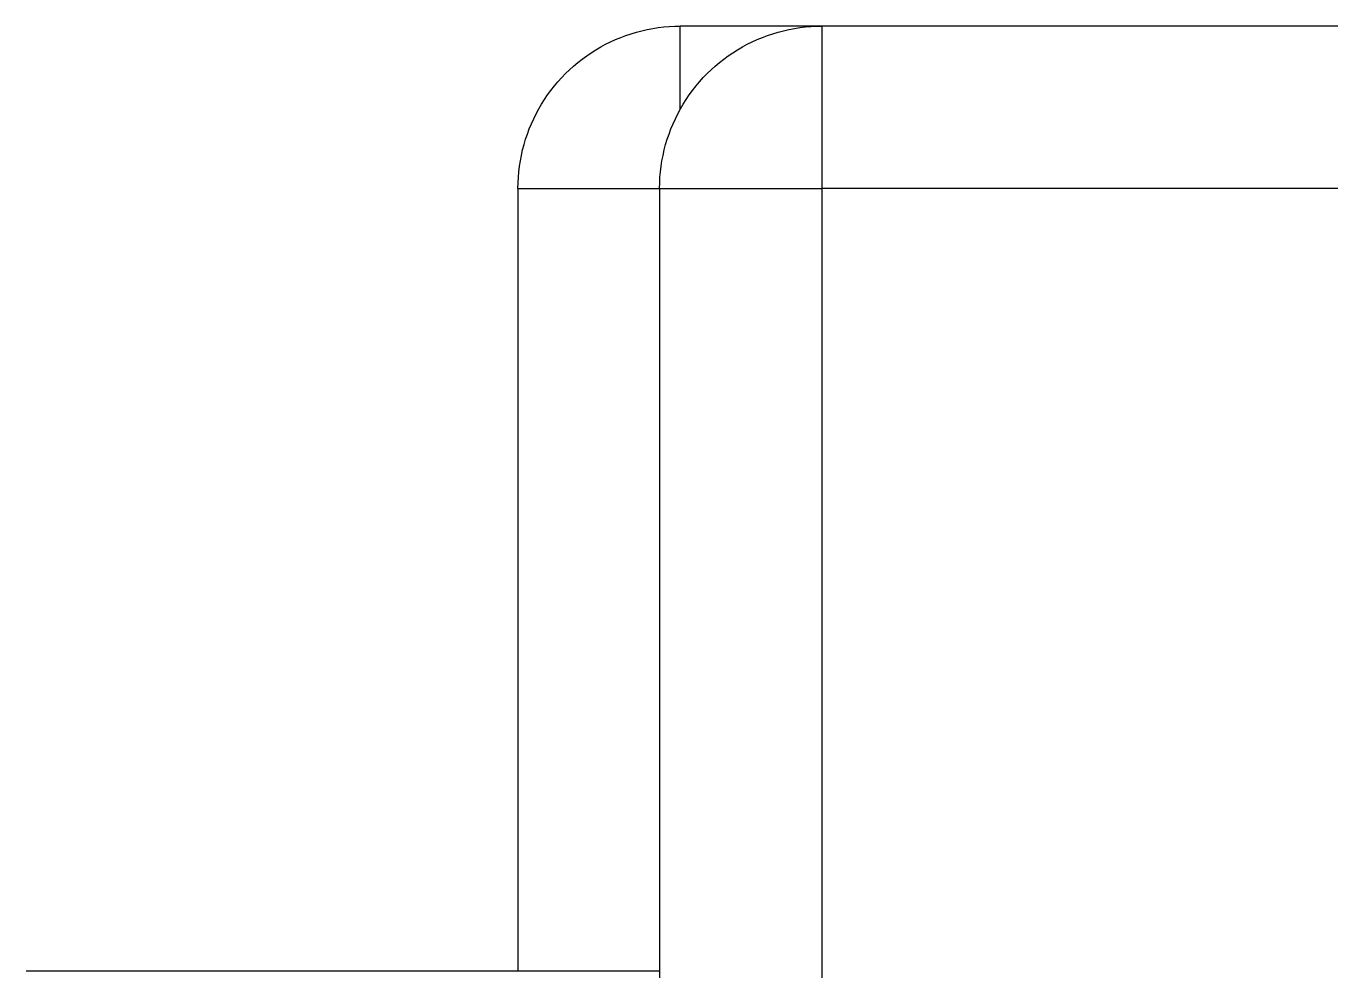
# Model space of a CAD drawing. Header units: millimetres. Extents: x -1283 to 2747, y -259 to 2557.
# Drawn here: x 1144.27 to 1168.39, y 2041.18 to 2058.65 of the extents above; entities that cross this region are included whole.
import ezdxf

# ---------------------------------------------------------------- set-up
doc = ezdxf.new("R2010")
doc.units = ezdxf.units.MM
doc.header["$MEASUREMENT"] = 0
doc.layers.add('Utwórz2D linie widoczne', color=7, linetype='Continuous', true_color=0x000000)

msp = doc.modelspace()

# ---------------------------------------------------------------- linework, layer by layer
at = {"layer": 'Utwórz2D linie widoczne'}
for p, q in [((1155.167, 2058.397), (1155.262, 2058.436)), ((1155.262, 2058.436), (1155.358, 2058.472)), ((1155.358, 2058.472), (1155.455, 2058.505)), ((1155.455, 2058.505), (1155.553, 2058.534)), ((1155.553, 2058.534), (1155.652, 2058.56)), ((1155.652, 2058.56), (1155.752, 2058.583)), ((1155.752, 2058.583), (1155.853, 2058.602)), ((1155.853, 2058.602), (1155.954, 2058.618)), ((1155.954, 2058.618), (1156.056, 2058.63)), ((1156.056, 2058.63), (1156.158, 2058.639)), ((1156.158, 2058.639), (1156.26, 2058.644)), ((1156.26, 2058.644), (1156.362, 2058.646)), ((1158.98, 2058.646), (1156.362, 2058.646)), ((1156.362, 2057.11), (1156.362, 2058.646)), ((1157.785, 2058.397), (1157.88, 2058.436)), ((1157.88, 2058.436), (1157.976, 2058.472)), ((1157.976, 2058.472), (1158.073, 2058.505)), ((1158.073, 2058.505), (1158.171, 2058.534)), ((1158.171, 2058.534), (1158.27, 2058.56)), ((1158.27, 2058.56), (1158.37, 2058.583)), ((1158.37, 2058.583), (1158.471, 2058.602)), ((1158.471, 2058.602), (1158.572, 2058.618)), ((1158.572, 2058.618), (1158.674, 2058.63)), ((1158.674, 2058.63), (1158.776, 2058.639)), ((1158.776, 2058.639), (1158.878, 2058.644)), ((1158.878, 2058.644), (1158.98, 2058.646)), ((1192.98, 2058.646), (1158.98, 2058.646)), ((1158.98, 2058.646), (1158.98, 2055.646)), ((1154.717, 2058.154), (1154.804, 2058.209)), ((1154.804, 2058.209), (1154.892, 2058.26)), ((1154.892, 2058.26), (1154.982, 2058.309)), ((1154.982, 2058.309), (1155.074, 2058.355)), ((1155.074, 2058.355), (1155.167, 2058.397)), ((1157.335, 2058.154), (1157.422, 2058.209)), ((1157.422, 2058.209), (1157.51, 2058.26)), ((1157.51, 2058.26), (1157.6, 2058.309)), ((1157.6, 2058.309), (1157.692, 2058.355)), ((1157.692, 2058.355), (1157.785, 2058.397)), ((1154.391, 2057.907), (1154.469, 2057.973)), ((1154.469, 2057.973), (1154.55, 2058.036)), ((1154.55, 2058.036), (1154.632, 2058.096)), ((1154.632, 2058.096), (1154.717, 2058.154)), ((1157.009, 2057.907), (1157.087, 2057.973)), ((1157.087, 2057.973), (1157.168, 2058.036)), ((1157.168, 2058.036), (1157.25, 2058.096)), ((1157.25, 2058.096), (1157.335, 2058.154)), ((1154.17, 2057.693), (1154.241, 2057.767)), ((1154.241, 2057.767), (1154.315, 2057.838)), ((1154.315, 2057.838), (1154.391, 2057.907)), ((1156.788, 2057.693), (1156.859, 2057.767)), ((1156.859, 2057.767), (1156.933, 2057.838)), ((1156.933, 2057.838), (1157.009, 2057.907)), ((1153.972, 2057.458), (1154.035, 2057.539)), ((1154.035, 2057.539), (1154.101, 2057.617)), ((1154.101, 2057.617), (1154.17, 2057.693)), ((1156.59, 2057.458), (1156.653, 2057.539)), ((1156.653, 2057.539), (1156.719, 2057.617)), ((1156.719, 2057.617), (1156.788, 2057.693)), ((1153.799, 2057.204), (1153.854, 2057.291)), ((1153.854, 2057.291), (1153.911, 2057.376)), ((1153.911, 2057.376), (1153.972, 2057.458)), ((1156.417, 2057.204), (1156.472, 2057.291)), ((1156.472, 2057.291), (1156.529, 2057.376)), ((1156.529, 2057.376), (1156.59, 2057.458)), ((1153.653, 2056.934), (1153.699, 2057.026)), ((1153.699, 2057.026), (1153.747, 2057.116)), ((1153.747, 2057.116), (1153.799, 2057.204)), ((1156.271, 2056.934), (1156.317, 2057.026)), ((1156.317, 2057.026), (1156.365, 2057.116)), ((1156.365, 2057.116), (1156.417, 2057.204)), ((1153.536, 2056.65), (1153.572, 2056.746)), ((1153.572, 2056.746), (1153.611, 2056.841)), ((1153.611, 2056.841), (1153.653, 2056.934)), ((1156.154, 2056.65), (1156.19, 2056.746)), ((1156.19, 2056.746), (1156.229, 2056.841)), ((1156.229, 2056.841), (1156.271, 2056.934)), ((1153.474, 2056.455), (1153.503, 2056.553)), ((1153.503, 2056.553), (1153.536, 2056.65)), ((1156.092, 2056.455), (1156.121, 2056.553)), ((1156.121, 2056.553), (1156.154, 2056.65)), ((1153.425, 2056.256), (1153.448, 2056.356)), ((1153.448, 2056.356), (1153.474, 2056.455)), ((1156.043, 2056.256), (1156.066, 2056.356)), ((1156.066, 2056.356), (1156.092, 2056.455)), ((1153.378, 2055.952), (1153.39, 2056.054)), ((1153.39, 2056.054), (1153.406, 2056.155)), ((1153.406, 2056.155), (1153.425, 2056.256)), ((1155.996, 2055.952), (1156.008, 2056.054)), ((1156.008, 2056.054), (1156.024, 2056.155)), ((1156.024, 2056.155), (1156.043, 2056.256)), ((1153.364, 2055.748), (1153.369, 2055.85)), ((1153.369, 2055.85), (1153.378, 2055.952)), ((1155.982, 2055.748), (1155.987, 2055.85)), ((1155.987, 2055.85), (1155.996, 2055.952)), ((1153.362, 2055.646), (1153.364, 2055.748)), ((1153.362, 2055.646), (1153.362, 2041.181)), ((1153.362, 2055.646), (1155.98, 2055.646)), ((1155.98, 2055.646), (1155.982, 2055.748)), ((1155.98, 2055.646), (1155.98, 1346.646)), ((1155.98, 2055.646), (1158.98, 2055.646)), ((1192.98, 2055.646), (1158.98, 2055.646)), ((1158.98, 2055.646), (1158.98, 1346.646)), ((1144.271, 2041.181), (1155.98, 2041.181))]:
    msp.add_line(p, q, dxfattribs=at)

doc.saveas('drawing.dxf')
